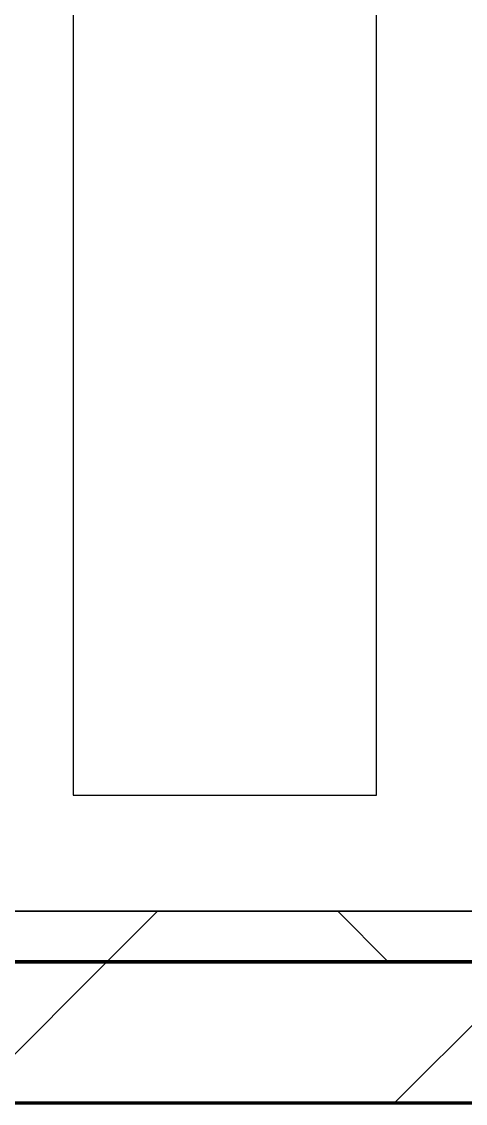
# Model space of a CAD drawing. Header units: millimetres. Extents: x -726012 to -647389, y -20772 to 18805.
# Drawn here: x -712775 to -712336, y -3461 to -2391 of the extents above; entities that cross this region are included whole.
import ezdxf
from ezdxf.xclip import XClip

# ---------------------------------------------------------------- set-up
doc = ezdxf.new("R2010")
doc.units = ezdxf.units.MM
doc.header["$XCLIPFRAME"] = 0
doc.layers.add('000 - WIPEOUT', color=250, linetype='Continuous')
doc.layers.add('A11_ALU.SOLID SHEET', color=2, linetype='Continuous')
for name, color, linetype, lineweight in [('A-GLAZ-CURT', 2, 'Continuous', 9), ('A-WALL', 5, 'Continuous', 35), ('A-WALL-FNSH', 2, 'Continuous', 35), ('A-WALL-PATT', 1, 'Continuous', 35)]:
    doc.layers.add(name, color=color, linetype=linetype, lineweight=lineweight)

# ---------------------------------------------------------------- blocks, each defined once
blk = doc.blocks.new('PPLS-PP19_Custom Tile Pattern - Custom Tile Pattern-V140-4233-01 ENLARGED MULTI-PURPOSE LEVEL - REFLECTED CEILING PLAN - SHEET 4')
at = {"layer": 'A-GLAZ-CURT'}
for p, q in [((-300, 0), (300, 0)), ((300, 0), (-300, 0)), ((196, 0), (213.3, 0)), ((213.3, 0), (196, 0)), ((230.1, 0), (300, 0)), ((-300, -50), (300, -50)), ((300, -50), (-300, -50))]:
    blk.add_line(p, q, dxfattribs=at)
for points, knots in [([(9.9, 0), (20.2, 0), (44.4, 0), (88.7, 0), (120.6, 0), (138.3, 0), (138.5, 0)], [-424.717381, -424.717381, -424.717381, -424.717381, -390.253598, -346.313304, -291.370682, -290.5735, -290.5735, -290.5735, -290.5735]), ([(136.4, 0), (121.7, 0), (86.9, 0), (51.2, 0), (31.2, 0)], [-106.750556, -106.750556, -106.750556, -106.750556, -59.610984, 0, 0, 0, 0]), ([(146.3, 0), (144.7, 0), (133.9, 0), (109.8, 0), (76.9, 0), (57.8, 0), (46.5, 0), (41.2, 0), (36, 0), (35.5, 0), (35.5, 0)], [-469.576156, -469.576156, -469.576156, -469.576156, -458.593899, -401.860199, -357.622665, -341.267687, -334.000314, -326.15566, -319.318397, -317.489778, -317.489778, -317.489778, -317.489778]), ([(36.3, 0), (37.8, 0), (48.8, 0), (64.8, 0), (95.9, 0), (124.5, 0), (132.4, 0), (134.6, 0)], [-314.598523, -314.598523, -314.598523, -314.598523, -305.899624, -287.17622, -249.500363, -194.761443, -152.241002, -152.241002, -152.241002, -152.241002]), ([(78.2, 0), (86.5, 0), (103.1, 0), (116.4, 0), (128.6, 0), (128.9, 0)], [-87.77881, -87.77881, -87.77881, -87.77881, -63.759246, -39.050993, -35.895543, -35.895543, -35.895543, -35.895543]), ([(114.4, 0), (114.2, 0), (112.1, 0), (105.4, 0), (92.4, 0), (86.5, 0), (80, 0), (78.5, 0)], [-8148.58938, -8148.58938, -8148.58938, -8148.58938, -8105.191388, -7723.759874, -7531.75727, -7135.649961, -7033.519254, -7033.519254, -7033.519254, -7033.519254]), ([(94.4, 0), (94.4, 0), (94.6, 0), (99.1, 0), (109, 0), (120.8, 0), (139.9, 0), (163.3, 0), (185.2, 0), (193.6, 0), (194.7, 0), (194.8, 0)], [-2348.345796, -2348.345796, -2348.345796, -2348.345796, -2310.419338, -2233.599744, -2052.234781, -1843.028543, -1530.39897, -1095.004608, -529.74427, -295.064701, -265.121568, -265.121568, -265.121568, -265.121568]), ([(129, 0), (129, 0), (124.4, 0), (122.4, 0), (115, 0), (108, 0), (103.1, 0)], [-35.386604, -35.386604, -35.386604, -35.386604, -31.430235, -22.807238, -15.488593, 0, 0, 0, 0]), ([(146.2, 0), (144.8, 0), (140.7, 0), (134, 0), (126.2, 0), (118.6, 0), (114.2, 0), (112, 0), (105.7, 0), (105.2, 0), (105.2, 0)], [-9949.856506, -9949.856506, -9949.856506, -9949.856506, -9847.788484, -9677.714971, -9567.007022, -9453.21225, -9220.200448, -9012.77275, -8966.157302, -8929.495943, -8929.495943, -8929.495943, -8929.495943]), ([(105.3, 0), (105.5, 0), (111, 0), (112.7, 0), (113.6, 0)], [-8920.561005, -8920.561005, -8920.561005, -8920.561005, -8814.835624, -8577.462505, -8577.462505, -8577.462505, -8577.462505]), ([(128.6, 0), (128.8, 0), (130.2, 0), (139.3, 0), (152.7, 0), (161.2, 0), (162.2, 0), (162.8, 0)], [-633.326174, -633.326174, -633.326174, -633.326174, -627.736123, -618.981161, -602.094757, -592.980799, -581.414464, -581.414464, -581.414464, -581.414464]), ([(137.1, 0), (136, 0), (133.6, 0), (129.9, 0), (129.1, 0)], [-670.405967, -670.405967, -670.405967, -670.405967, -651.020627, -640.742133, -640.742133, -640.742133, -640.742133]), ([(168.4, 0), (167.7, 0), (163.2, 0), (155.6, 0), (146.5, 0)], [-543.375029, -543.375029, -543.375029, -543.375029, -530.793311, -470.060856, -470.060856, -470.060856, -470.060856]), ([(157.9, 0), (156.8, 0), (152.9, 0), (148.5, 0), (146.5, 0)], [-10292.955006, -10292.955006, -10292.955006, -10292.955006, -10098.273015, -9957.027407, -9957.027407, -9957.027407, -9957.027407]), ([(193.8, 0), (193.3, 0), (190.1, 0), (183.1, 0), (171, 0), (161.9, 0), (161.3, 0), (158.4, 0), (157.9, 0), (157.8, 0)], [-11665.349007, -11665.349007, -11665.349007, -11665.349007, -11565.880756, -11105.624034, -10839.086983, -10768.332124, -10666.779182, -10580.760289, -10550.278881, -10550.278881, -10550.278881, -10550.278881]), ([(300, 0), (286.5, 0), (254.2, 0), (207.1, 0), (177.4, 0), (159.3, 0), (158.3, 0), (158.3, 0)], [-285.253232, -285.253232, -285.253232, -285.253232, -244.693688, -187.987675, -143.776725, -129.632772, -123.352749, -123.352749, -123.352749, -123.352749]), ([(159.1, 0), (159.1, 0), (160.8, 0), (165.2, 0), (174.2, 0), (186, 0), (208.8, 0), (219.4, 0), (230.1, 0)], [-115.643202, -115.643202, -115.643202, -115.643202, -114.681583, -87.660824, -65.295536, -41.623857, -24.459831, 0, 0, 0, 0]), ([(162.8, 0), (165.4, 0), (170.9, 0), (172.6, 0), (172.6, 0)], [-111.264224, -111.264224, -111.264224, -111.264224, -56.742688, -19.085662, -19.085662, -19.085662, -19.085662]), ([(247.1, 0), (246.8, 0), (245, 0), (238.3, 0), (226.6, 0), (221.1, 0), (200.3, 0), (183, 0), (174.3, 0), (169.7, 0), (169, 0)], [-9649.085549, -9649.085549, -9649.085549, -9649.085549, -9581.591397, -9406.094246, -9221.510254, -9016.44624, -8717.832359, -8253.978395, -8152.463617, -8069.855175, -8069.855175, -8069.855175, -8069.855175]), ([(215.2, 0), (214.6, 0), (210.5, 0), (204, 0), (187.5, 0), (175.3, 0), (169.5, 0)], [-203.825446, -203.825446, -203.825446, -203.825446, -198.527383, -184.406837, -162.427601, -142.916156, -142.916156, -142.916156, -142.916156]), ([(171.5, 0), (176.5, 0), (193.2, 0), (201.7, 0), (208.8, 0), (213.9, 0), (242, 0), (266.7, 0), (281.7, 0), (291.7, 0), (296.5, 0), (297.9, 0), (298.1, 0)], [-7971.819559, -7971.819559, -7971.819559, -7971.819559, -7784.112253, -7606.717214, -7289.299508, -7042.621073, -6582.165592, -6068.460911, -5766.029927, -5566.724884, -5280.360606, -5199.253518, -5199.253518, -5199.253518, -5199.253518]), ([(172.1, 0), (177.7, 0), (187.9, 0), (201.1, 0), (207.5, 0), (214, 0), (215.1, 0)], [-255.364076, -255.364076, -255.364076, -255.364076, -237.955587, -223.92608, -215.862851, -208.75215, -208.75215, -208.75215, -208.75215]), ([(283.2, 0), (276.9, 0), (256.4, 0), (230.4, 0), (219.9, 0), (219, 0)], [-12233.822127, -12233.822127, -12233.822127, -12233.822127, -11905.454923, -11162.864862, -10856.732305, -10856.732305, -10856.732305, -10856.732305]), ([(219.9, 0), (220.9, 0), (227.8, 0), (242.1, 0), (246.5, 0), (247, 0)], [-10670.940496, -10670.940496, -10670.940496, -10670.940496, -10511.382485, -9925.173265, -9834.877357, -9834.877357, -9834.877357, -9834.877357]), ([(284.8, 0), (284.8, 0), (285.1, 0), (287.5, 0), (293.6, 0), (297.8, 0), (300, 0)], [-4110.630118, -4110.630118, -4110.630118, -4110.630118, -4053.389046, -3959.664717, -3862.421465, -3746.95702, -3746.95702, -3746.95702, -3746.95702]), ([(297.4, 0), (295.8, 0), (291.6, 0), (285.4, 0), (284.9, 0)], [-4803.172655, -4803.172655, -4803.172655, -4803.172655, -4358.271401, -4143.037883, -4143.037883, -4143.037883, -4143.037883])]:
    blk.add_open_spline(points, degree=3, knots=knots, dxfattribs=at)
for points in [[(168.7, 0), (168.7, 0), (169.8, 0), (171.5, 0)], [(195.1, 0), (194.9, 0), (194.4, 0), (193.8, 0)], [(300, 0), (294.7, 0), (289.4, 0), (284.1, 0)]]:
    blk.add_open_spline(points, degree=3, dxfattribs=at)
blk = doc.blocks.new('PPLS-PP19_Custom Tile Pattern - Custom Tile Pattern-V141-4233-01 ENLARGED MULTI-PURPOSE LEVEL - REFLECTED CEILING PLAN - SHEET 4')
at = {"layer": 'A-GLAZ-CURT'}
for p, q in [((-300, 0), (300, 0)), ((300, 0), (-300, 0)), ((-293.1, 0), (-275.8, 0)), ((-275.8, 0), (-293.1, 0)), ((-222.3, 0), (-205, 0)), ((-205, 0), (-222.3, 0)), ((-300, -50), (300, -50)), ((300, -50), (-300, -50))]:
    blk.add_line(p, q, dxfattribs=at)
at = {"layer": 'A-GLAZ-CURT', "flags": 128}
for points in [[(-300, 0), (-291.6, 0), (-283.3, 0), (-275.2, 0), (-267.3, 0), (-259.5, 0), (-251.8, 0), (-244.2, 0), (-236.7, 0), (-229.4, 0), (-222.1, 0), (-214.8, 0), (-207.7, 0), (-200.8, 0), (-194, 0), (-187.5, 0), (-181.4, 0), (-175.6, 0), (-170.3, 0), (-165.6, 0), (-162, 0), (-159.5, 0), (-157.5, 0), (-154.5, 0), (-149.4, 0), (-141.8, 0), (-132.8, 0), (-126.1, 0)], [(-180.1, 0), (-184.8, 0), (-190.4, 0), (-196.4, 0), (-202.6, 0), (-209, 0), (-215.7, 0), (-222.6, 0), (-229.7, 0), (-237, 0), (-244.4, 0), (-252, 0), (-259.7, 0), (-267.5, 0), (-275.5, 0), (-283.6, 0), (-291.7, 0), (-300, 0)], [(-125.2, 0), (-128.5, 0), (-134.2, 0), (-140, 0), (-145.5, 0), (-150.6, 0), (-155.5, 0), (-160.3, 0), (-164.9, 0), (-169.6, 0), (-174.5, 0), (-179.5, 0)]]:
    blk.add_lwpolyline(points, dxfattribs=at)
at = {"layer": 'A-GLAZ-CURT'}
for points, knots in [([(-300, 0), (-284.7, 0), (-236.6, 0), (-174.6, 0), (-130, 0), (-110.8, 0), (-99.5, 0), (-91.5, 0)], [-5323.127839, -5323.127839, -5323.127839, -5323.127839, -4502.809032, -2700.551212, -1002.059161, -460.363443, 0, 0, 0, 0]), ([(-72.9, 0), (-75.5, 0), (-91.4, 0), (-134.1, 0), (-202.7, 0), (-262.6, 0), (-294.5, 0), (-300, 0)], [-19442.345229, -19442.345229, -19442.345229, -19442.345229, -18935.241197, -17136.203329, -15131.813646, -13729.592194, -13439.944408, -13439.944408, -13439.944408, -13439.944408]), ([(-180.3, 0), (-181.9, 0), (-189.1, 0), (-209.8, 0), (-232, 0), (-255.2, 0), (-262.6, 0), (-264.9, 0), (-265.4, 0)], [-1859.507641, -1859.507641, -1859.507641, -1859.507641, -1755.085331, -1400.429864, -858.079193, -543.655514, -208.940337, 0, 0, 0, 0]), ([(-258.6, 0), (-257.9, 0), (-254.3, 0), (-241.2, 0), (-226, 0), (-213.1, 0), (-200.2, 0), (-189.8, 0), (-182.3, 0), (-180.2, 0)], [-5722.54675, -5722.54675, -5722.54675, -5722.54675, -5657.471696, -5413.335975, -5017.494783, -4832.723979, -4666.091899, -4349.945572, -4229.743149, -4229.743149, -4229.743149, -4229.743149]), ([(-133.8, 0), (-135.5, 0), (-137.8, 0), (-149.3, 0), (-162, 0), (-177.9, 0), (-199.5, 0), (-216.6, 0), (-231.3, 0), (-233.5, 0), (-234, 0)], [-2731.647847, -2731.647847, -2731.647847, -2731.647847, -2418.507304, -2308.929706, -2113.765672, -1763.376603, -1422.553702, -978.033455, -846.069444, -682.911962, -682.911962, -682.911962, -682.911962]), ([(-233.5, 0), (-233.4, 0), (-232.4, 0), (-230.7, 0), (-225.3, 0), (-223.6, 0)], [-455.274641, -455.274641, -455.274641, -455.274641, -440.605512, -119.536984, 0, 0, 0, 0]), ([(-223.6, 0), (-219.4, 0), (-206.2, 0), (-191.9, 0), (-182.3, 0), (-180.7, 0)], [-5463.295695, -5463.295695, -5463.295695, -5463.295695, -5161.076232, -4739.070012, -4653.918555, -4653.918555, -4653.918555, -4653.918555]), ([(-137.9, 0), (-140.6, 0), (-147.7, 0), (-147.7, 0), (-158.7, 0), (-171.8, 0), (-177.6, 0), (-180.2, 0)], [-3187.727384, -3187.727384, -3187.727384, -3187.727384, -2919.378265, -2477.344047, -2237.412286, -2029.680487, -1862.128767, -1862.128767, -1862.128767, -1862.128767]), ([(-180.2, 0), (-176.8, 0), (-167.2, 0), (-152.1, 0), (-136.8, 0), (-127.3, 0), (-124.2, 0), (-123.4, 0), (-123.3, 0)], [-4644.153371, -4644.153371, -4644.153371, -4644.153371, -4465.409639, -4149.119819, -3839.893365, -3647.167523, -3488.92562, -3439.852845, -3439.852845, -3439.852845, -3439.852845]), ([(-179.9, 0), (-175.9, 0), (-168.6, 0), (-158.7, 0), (-157.2, 0)], [-4224.698943, -4224.698943, -4224.698943, -4224.698943, -4000.813434, -3840.635403, -3840.635403, -3840.635403, -3840.635403]), ([(-152.3, 0), (-151, 0), (-147.7, 0), (-143.6, 0), (-138.6, 0)], [-3494.978217, -3494.978217, -3494.978217, -3494.978217, -3371.022232, -3227.460399, -3227.460399, -3227.460399, -3227.460399]), ([(-118.8, 0), (-121.9, 0), (-126.3, 0), (-137, 0), (-147.5, 0), (-150, 0), (-150.6, 0)], [-5938.474035, -5938.474035, -5938.474035, -5938.474035, -5700.061948, -5508.838257, -5298.784692, -5196.16478, -5196.16478, -5196.16478, -5196.16478]), ([(-150.3, 0), (-150.1, 0), (-147.7, 0), (-142.6, 0), (-127.9, 0), (-116.4, 0), (-112.3, 0)], [-4948.728362, -4948.728362, -4948.728362, -4948.728362, -4883.323924, -4440.880425, -4054.690705, -3835.264481, -3835.264481, -3835.264481, -3835.264481]), ([(-44.4, 0), (-47, 0), (-58, 0), (-78.2, 0), (-110.9, 0), (-130.5, 0), (-147.7, 0), (-149.1, 0)], [-8253.382896, -8253.382896, -8253.382896, -8253.382896, -8073.216054, -7508.296369, -7004.680444, -6449.282163, -6277.220794, -6277.220794, -6277.220794, -6277.220794]), ([(-148.2, 0), (-146.9, 0), (-140.1, 0), (-137.3, 0), (-133.9, 0), (-128.8, 0), (-126.5, 0)], [-6162.058746, -6162.058746, -6162.058746, -6162.058746, -6017.569127, -5560.701257, -5364.112219, -5231.017328, -5231.017328, -5231.017328, -5231.017328]), ([(-112.7, 0), (-117.3, 0), (-126, 0), (-139, 0), (-146.1, 0), (-146.9, 0)], [-1190.970275, -1190.970275, -1190.970275, -1190.970275, -945.742622, -741.901385, -489.130243, -489.130243, -489.130243, -489.130243]), ([(-146.7, 0), (-146.6, 0), (-145.5, 0), (-135.7, 0), (-128.3, 0), (-125.2, 0)], [-420.34245, -420.34245, -420.34245, -420.34245, -406.956646, -290.263673, 0, 0, 0, 0]), ([(-127.4, 0), (-131.6, 0), (-133.2, 0), (-134.1, 0), (-134.1, 0)], [-8540.990293, -8540.990293, -8540.990293, -8540.990293, -8266.114998, -8246.473386, -8246.473386, -8246.473386, -8246.473386]), ([(-134.1, 0), (-133.3, 0), (-130.3, 0), (-117.3, 0), (-92, 0), (-74, 0), (-62.7, 0), (-60.4, 0), (-60, 0)], [-7657.439573, -7657.439573, -7657.439573, -7657.439573, -7293.749979, -6839.55839, -6236.997189, -5713.340575, -5140.470607, -5006.787413, -5006.787413, -5006.787413, -5006.787413]), ([(-120.1, 0), (-120.1, 0), (-120.2, 0), (-121.3, 0), (-129.2, 0), (-133.8, 0)], [-2933.992132, -2933.992132, -2933.992132, -2933.992132, -2920.575025, -2840.280255, -2731.647847, -2731.647847, -2731.647847, -2731.647847]), ([(-113.4, 0), (-113.4, 0), (-114, 0), (-119.7, 0), (-125.4, 0), (-127, 0), (-127.4, 0)], [-328.499627, -328.499627, -328.499627, -328.499627, -282.672656, -98.539552, -24.539552, 0, 0, 0, 0]), ([(-126.5, 0), (-122.4, 0), (-117.5, 0), (-112.7, 0), (-112.4, 0)], [-5231.017328, -5231.017328, -5231.017328, -5231.017328, -4994.692869, -4981.921265, -4981.921265, -4981.921265, -4981.921265]), ([(-125.2, 0), (-124.9, 0), (-122.1, 0), (-116.8, 0), (-111.8, 0)], [-3362.7396, -3362.7396, -3362.7396, -3362.7396, -3342.215224, -3085.279917, -3085.279917, -3085.279917, -3085.279917]), ([(-122.1, 0), (-122, 0), (-121.7, 0), (-121.2, 0), (-120.9, 0)], [-3136.336417, -3136.336417, -3136.336417, -3136.336417, -3110.304437, -3035.164275, -3035.164275, -3035.164275, -3035.164275]), ([(-43.9, 0), (-45.5, 0), (-47.1, 0), (-60.6, 0), (-81.2, 0), (-99.5, 0), (-114, 0), (-117.3, 0), (-118.8, 0)], [-1608.336718, -1608.336718, -1608.336718, -1608.336718, -1405.135169, -1060.00838, -740.068933, -229.489605, -116.330425, 0, 0, 0, 0]), ([(-117.7, 0), (-117.2, 0), (-114.8, 0), (-113.4, 0), (-113.4, 0)], [-821.249067, -821.249067, -821.249067, -821.249067, -394.672656, -330.879064, -330.879064, -330.879064, -330.879064]), ([(-43.4, 0), (-43.5, 0), (-47, 0), (-59, 0), (-85.2, 0), (-103.5, 0), (-111, 0), (-111.9, 0)], [-3556.364593, -3556.364593, -3556.364593, -3556.364593, -3538.256648, -2842.901703, -2193.204658, -1433.981041, -1329.358308, -1329.358308, -1329.358308, -1329.358308]), ([(-111.8, 0), (-111.2, 0), (-103.1, 0), (-90.4, 0), (-75.3, 0), (-68.4, 0), (-65.1, 0), (-63.6, 0)], [-3827.73479, -3827.73479, -3827.73479, -3827.73479, -3793.097032, -3402.597032, -3144.956779, -3050.982048, -2969.237017, -2969.237017, -2969.237017, -2969.237017]), ([(-111.8, 0), (-103.6, 0), (-86.3, 0), (-63.4, 0), (-54.4, 0), (-48.5, 0), (-30.8, 0), (-18, 0), (8.6, 0), (15, 0), (22.9, 0), (31, 0), (39, 0), (51.2, 0), (58.7, 0), (61.3, 0), (61.5, 0)], [-4971.218235, -4971.218235, -4971.218235, -4971.218235, -4542.524482, -4008.285538, -3689.699207, -3546.54457, -3315.260113, -2864.387349, -2439.246196, -2084.094819, -1956.422387, -1818.904206, -1645.594513, -1443.202566, -1228.752106, -1120.932285, -1120.932285, -1120.932285, -1120.932285]), ([(-86.2, 0), (-91.4, 0), (-99.6, 0), (-108.6, 0), (-111.8, 0)], [-1681.3698, -1681.3698, -1681.3698, -1681.3698, -1374.161226, -1205.51408, -1205.51408, -1205.51408, -1205.51408]), ([(-111.7, 0), (-111.5, 0), (-108, 0), (-98.9, 0), (-85.3, 0), (-71.7, 0), (-65.9, 0), (-65.1, 0)], [-3082.5113, -3082.5113, -3082.5113, -3082.5113, -3074.362186, -2902.289527, -2605.247022, -2322.099534, -2241.8264, -2241.8264, -2241.8264, -2241.8264]), ([(-111.2, 0), (-110.7, 0), (-106.8, 0), (-96.8, 0), (-71.3, 0), (-42.5, 0), (-12.8, 0), (4.2, 0), (9.6, 0), (10.1, 0), (10.2, 0)], [-5480.487471, -5480.487471, -5480.487471, -5480.487471, -5430.283136, -5103.229623, -4799.173296, -4065.652676, -3589.737505, -3285.047089, -3066.359526, -3044.715262, -3044.715262, -3044.715262, -3044.715262]), ([(9.3, 0), (9.1, 0), (7.6, 0), (2.6, 0), (-12.2, 0), (-25.6, 0), (-40, 0), (-56.2, 0), (-75.6, 0), (-94, 0), (-107.5, 0), (-110.9, 0), (-111, 0)], [-2922.926651, -2922.926651, -2922.926651, -2922.926651, -2882.788014, -2720.818881, -2518.50168, -2125.455881, -1792.521578, -1466.981642, -1208.454564, -789.402658, -501.969187, -487.154442, -487.154442, -487.154442, -487.154442]), ([(-91.5, 0), (-90.1, 0), (-84.7, 0), (-77.4, 0), (-72.7, 0), (-72.6, 0), (-72.6, 0)], [-19832.387487, -19832.387487, -19832.387487, -19832.387487, -19753.885894, -19541.04734, -19478.625389, -19471.062469, -19471.062469, -19471.062469, -19471.062469]), ([(-64, 0), (-64.1, 0), (-72.5, 0), (-80.6, 0), (-86.2, 0)], [-2171.769325, -2171.769325, -2171.769325, -2171.769325, -2007.031671, -1681.3698, -1681.3698, -1681.3698, -1681.3698]), ([(-29, 0), (-34, 0), (-43.7, 0), (-56.4, 0), (-71.7, 0), (-77.8, 0), (-82.7, 0), (-83.3, 0), (-83.3, 0)], [-2680.714891, -2680.714891, -2680.714891, -2680.714891, -2413.671296, -2161.752162, -2006.592567, -1646.621388, -1424.436217, -1393.971743, -1393.971743, -1393.971743, -1393.971743]), ([(-83.3, 0), (-83.3, 0), (-82.9, 0), (-76.1, 0), (-63, 0), (-51.8, 0), (-44.9, 0), (-43.5, 0)], [-1393.4169, -1393.4169, -1393.4169, -1393.4169, -1353.722004, -1274.333717, -1073.56893, -651.549973, -536.142978, -536.142978, -536.142978, -536.142978]), ([(-43.5, 0), (-46.3, 0), (-56.2, 0), (-65.8, 0), (-66.4, 0), (-66.4, 0)], [-3146.585167, -3146.585167, -3146.585167, -3146.585167, -2981.410125, -2542.574734, -2498.224237, -2498.224237, -2498.224237, -2498.224237]), ([(-66.4, 0), (-66.4, 0), (-63.6, 0), (-53.6, 0), (-34.4, 0), (-29.8, 0), (-29.2, 0)], [-2493.31794, -2493.31794, -2493.31794, -2493.31794, -2315.303971, -1809.437387, -963.711516, -666.19313, -666.19313, -666.19313, -666.19313]), ([(-63.6, 0), (-61.5, 0), (-57.4, 0), (-54.5, 0), (-46.9, 0), (-43.4, 0)], [-2969.237017, -2969.237017, -2969.237017, -2969.237017, -2851.217951, -2734.127174, -2483.719946, -2483.719946, -2483.719946, -2483.719946]), ([(-58.8, 0), (-58.4, 0), (-57.3, 0), (-54.2, 0), (-46.3, 0), (-42.6, 0), (-41.8, 0)], [-4859.52896, -4859.52896, -4859.52896, -4859.52896, -4680.891996, -4469.85053, -4321.566175, -4270.495146, -4270.495146, -4270.495146, -4270.495146])]:
    blk.add_open_spline(points, degree=3, knots=knots, dxfattribs=at)
for points in [[(-112.2, 0), (-114.8, 0), (-116.8, 0), (-117.6, 0)], [(-115.8, 0), (-115.2, 0), (-113.9, 0), (-111.9, 0)], [(-112, 0), (-114, 0), (-115.1, 0), (-115.6, 0)]]:
    blk.add_open_spline(points, degree=3, dxfattribs=at)
blk = doc.blocks.new('*U885')
at = {"layer": 'A-GLAZ-CURT'}
for name, p in [('PPLS-PP19_Custom Tile Pattern - Custom Tile Pattern-V140-4233-01 ENLARGED MULTI-PURPOSE LEVEL - REFLECTED CEILING PLAN - SHEET 4', (-36600, 4270.5)), ('PPLS-PP19_Custom Tile Pattern - Custom Tile Pattern-V141-4233-01 ENLARGED MULTI-PURPOSE LEVEL - REFLECTED CEILING PLAN - SHEET 4', (-36000, 4270.5))]:
    blk.add_blockref(name, p, dxfattribs=at)
blk = doc.blocks.new('*U1258')
at = {"color": 3}
blk.add_wipeout([(-900, 5350), (900, 5350), (900, 5050), (-900, 5050)], dxfattribs=at).dxf.layer = '000 - WIPEOUT'
at = {"layer": 'A11_ALU.SOLID SHEET', "color": 0, "linetype": 'ByBlock'}
blk.add_lwpolyline([(-900, 5050), (900, 5050), (900, 5350), (-900, 5350)], close=True, dxfattribs=at)
blk = doc.blocks.new('*U1287')
blk.add_lwpolyline([(21173.4, -580), (28210, -580), (28210, -6850), (45954.2, -6850), (45954.2, 600), (82995.1, 600), (83086.5, 650), (90052, 650), (90392, 990), (103159.2, 990), (103159.2, 4990), (21173.4, 4990), (21173.4, 3485.5), (21203.4, 3485.5), (21203.4, 925.5), (21173.4, 925.5), (21173.4, -580)])
at = {"layer": 'A11_ALU.SOLID SHEET', "color": 0, "linetype": 'ByBlock', "rotation": 90}
blk.add_blockref('*U1258', (37308.5, -5835), dxfattribs=at)

msp = doc.modelspace()

# ---------------------------------------------------------------- hatches: boundary and pattern name
at = {"layer": 'A-WALL-PATT', "lineweight": 9}
h = msp.add_hatch(dxfattribs=at)
h.set_pattern_fill('FP_3', color=256, style=0, pattern_type=2)
h.set_pattern_definition([(45, (0, 0), (-212.13203, 212.13203), []), (135, (0, 0), (-212.13203, -212.13203), [])])
h.paths.add_polyline_path([(-698728.2, -3320.9), (-698728.2, -3270.9), (-701451, -3270.9), (-701339.1, -3320.9), (-699206.3, -3320.9)])
h.paths.add_polyline_path([(-703169.5, -3320.9), (-701449.4, -3320.9), (-701561.4, -3270.9), (-705051, -3270.9), (-704939.1, -3320.9), (-703306.2, -3320.9)])
h.paths.add_polyline_path([(-706586.1, -3320.9), (-705049.4, -3320.9), (-705161.4, -3270.9), (-716522.4, -3270.9), (-716522.4, -3320.9), (-706722.7, -3320.9)])
h = msp.add_hatch(dxfattribs=at)
h.set_pattern_fill('FP_4', color=256, style=0, pattern_type=2)
h.set_pattern_definition([(45, (0, 0), (-212.13203, 212.13203), [])])
h.paths.add_polyline_path([(-698678.2, -3460.9), (-698678.2, -3320.9), (-701339.1, -3320.9), (-701288.7, -3343.5), (-701285, -3341.3), (-701279.8, -3341.3), (-701273.7, -3345.9), (-701272.7, -3350.6), (-701207.4, -3379.8), (-701225.7, -3420.9), (-701449.4, -3320.9), (-704939.1, -3320.9), (-704888.7, -3343.5), (-704885, -3341.3), (-704879.8, -3341.3), (-704873.7, -3345.9), (-704872.7, -3350.6), (-704807.4, -3379.8), (-704825.7, -3420.9), (-705049.4, -3320.9), (-716522.4, -3320.9), (-716522.4, -3460.9), (-699206.3, -3460.9)])

# ---------------------------------------------------------------- linework, layer by layer
at = {"layer": 'A-WALL', "color": 7, "lineweight": 70}
for p, q in [((-716472.4, -3320.9), (-705982.4, -3320.9)), ((-705982.4, -3320.9), (-716472.4, -3320.9)), ((-705982.4, -3460.9), (-716522.4, -3460.9))]:
    msp.add_line(p, q, dxfattribs=at)
at = {"layer": 'A-WALL-FNSH', "color": 250}
msp.add_line((-716522.4, -3270.9), (-705982.4, -3270.9), dxfattribs=at)

# ---------------------------------------------------------------- block references
msp.add_blockref('*U885', (-676282.4, -7541.4))

# ---------------------------------------------------------------- next in the draw order: block references
at = {"layer": 'A11_ALU.SOLID SHEET'}
ref = msp.add_blockref('*U1287', (-744682.4, 3579), dxfattribs=at)
XClip(ref).set_block_clipping_path([(22516.8245944298, -23612.0000696909), (92487.8891097467, 7199.9972603897)])

doc.saveas('drawing.dxf')
